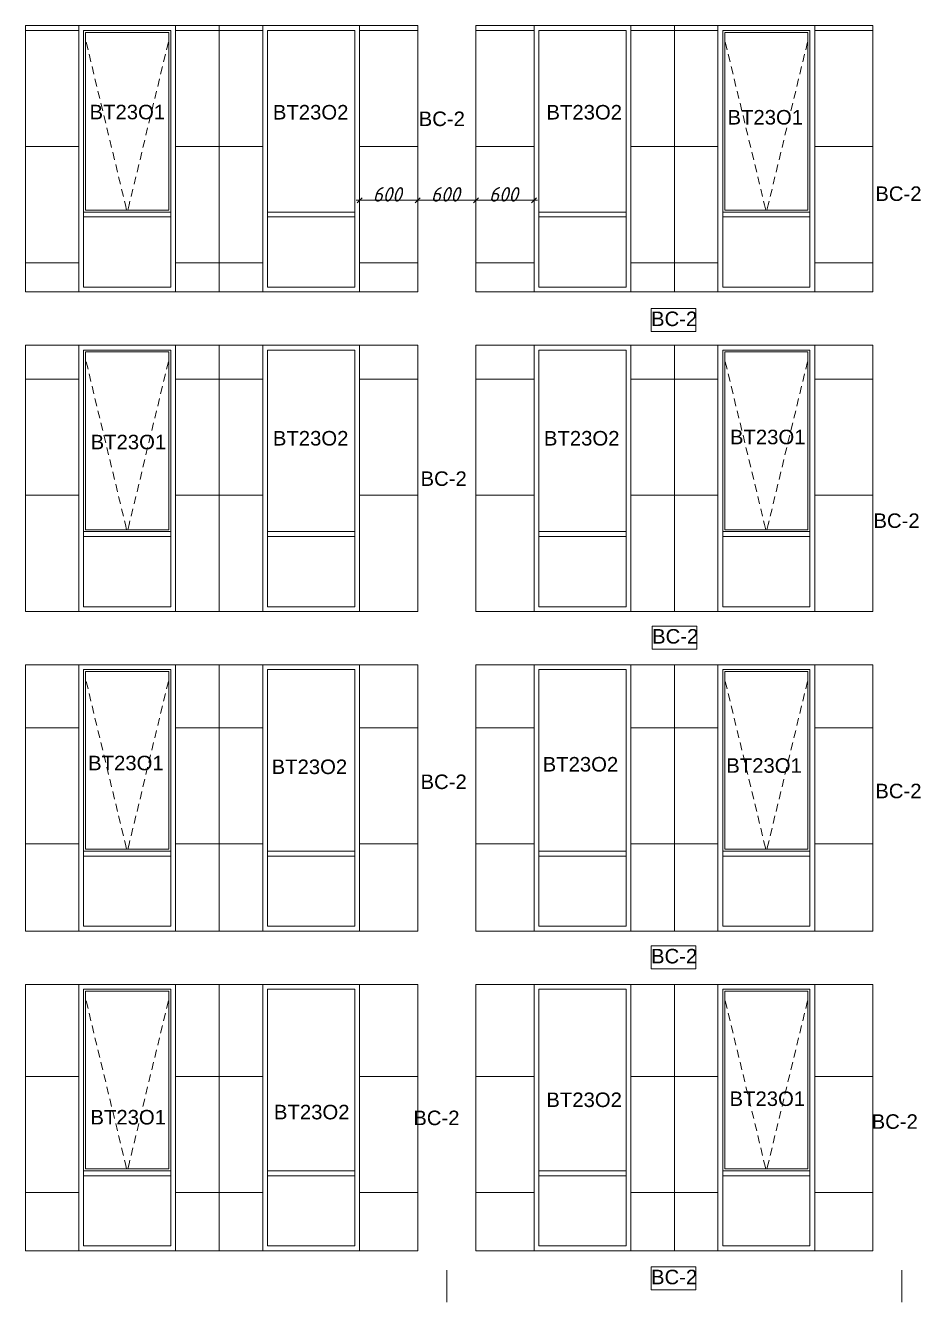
# Model space of a CAD drawing. Header units: millimetres. Extents: x 1499747 to 4230374, y -28481 to 441852.
# Drawn here: x 2544879 to 2554120, y 294569 to 307762 of the extents above; entities that cross this region are included whole.
import ezdxf
from ezdxf.xclip import XClip

# ---------------------------------------------------------------- set-up
doc = ezdxf.new("R2010")
doc.units = ezdxf.units.MM
doc.header["$MEASUREMENT"] = 0
doc.header["$XCLIPFRAME"] = 0
doc.set_wipeout_variables(frame=1)
doc.linetypes.add('Wipeout_Contour', pattern=[1000, 0, -1000])
doc.linetypes.add('Штрихпунктирная', pattern=[670.277762, 352.777767, -176.388884, 0, -141.111112])
for name, color, linetype, lineweight in [('1 Фасад_42_2D - Общий_Ном._пера__1_Ном._пера__7', 7, 'Continuous', 18), ('1 Фасад_42_2D - Общий_Ном._пера__20_Ном._пера__1', 1, 'Continuous', 18), ('1 Фасад_42_Витражные окна_Ном._пера__1_Ном._пера__7', 7, 'Continuous', 18), ('1 Фасад_42_Витражные окна_Ном._пера__20_Ном._пера__1', 1, 'Continuous', 18), ('1 Фасад_42_Витражные окна_Ном._пера__92_Ном._пера__233', 233, 'Continuous', 18), ('1 Фасад_42_Выступы_Ном._пера__1_Ном._пера__7', 7, 'Continuous', 18), ('1 Фасад_42_Отделка керамика_Ном._пера__1_Ном._пера__7', 7, 'Continuous', 18), ('1 Фасад_42_Сетка кладки_Ном._пера__20_Ном._пера__1', 1, 'Continuous', 18), ('1 Фасад_42_Сетка кладки_Ном._пера__62_Ном._пера__253', 252, 'Continuous', 18), ('1 Фасад_42_Элемент Модели - Оси_Ном._пера__2_Ном._пера__8', 8, 'Continuous', 18), ('Кабель 2х6 mm', 150, 'Continuous', 30)]:
    doc.layers.add(name, color=color, linetype=linetype, lineweight=lineweight)
doc.layers.add('1 Фасад_42_2D - Общий_Ном._пера__20', color=7, linetype='Continuous')
doc.styles.add('СГЕНЕРИР_СТИЛЬ_1', font='')
doc.styles.add('СГЕНЕРИР_СТИЛЬ_2', font='arial.ttf')
doc.styles.get('СГЕНЕРИР_СТИЛЬ_1').set_extended_font_data('GOST Common', italic=True)

# ---------------------------------------------------------------- blocks, each defined once
blk = doc.blocks.new('Чертеж_5_42', base_point=(1557140, 9891))
at = {"layer": '1 Фасад_42_Витражные окна_Ном._пера__1_Ном._пера__7', "color": 252, "linetype": 'Continuous', "true_color": 0x939598}
for p, q in [((1539290, 32391), (1539290, 32691)), ((1539290, 32691), (1539740, 32691)), ((1539310, 32671), (1539310, 30836)), ((1540170, 32671), (1539310, 32671)), ((1539740, 32691), (1540190, 32691)), ((1540170, 30836), (1540170, 32671)), ((1540190, 32391), (1540190, 32691)), ((1541190, 32391), (1541190, 32691)), ((1541190, 32691), (1541640, 32691)), ((1541640, 32691), (1542090, 32691)), ((1542090, 32391), (1542090, 32691)), ((1543991, 32391), (1543991, 32691)), ((1543991, 32691), (1544441, 32691)), ((1544441, 32691), (1544891, 32691)), ((1544891, 32391), (1544891, 32691)), ((1545890, 32391), (1545890, 32691)), ((1545890, 32691), (1546340, 32691)), ((1545910, 32671), (1545910, 30836)), ((1546770, 32671), (1545910, 32671)), ((1546340, 32691), (1546790, 32691)), ((1546770, 30836), (1546770, 32671)), ((1546790, 32391), (1546790, 32691)), ((1539290, 30991), (1539290, 32391)), ((1540190, 30991), (1540190, 32391)), ((1541190, 30991), (1541190, 32391)), ((1542090, 30991), (1542090, 32391)), ((1543991, 30991), (1543991, 32391)), ((1544891, 30991), (1544891, 32391)), ((1545890, 30991), (1545890, 32391)), ((1546790, 30991), (1546790, 32391)), ((1539290, 30816), (1539290, 30991)), ((1540190, 30816), (1540190, 30991)), ((1541190, 30816), (1541190, 30991)), ((1542090, 30816), (1542090, 30991)), ((1543991, 30816), (1543991, 30991)), ((1544891, 30816), (1544891, 30991)), ((1545890, 30816), (1545890, 30991)), ((1546790, 30816), (1546790, 30991)), ((1539290, 30791), (1539290, 30816)), ((1539740, 30816), (1539290, 30816)), ((1539290, 30766), (1539290, 30791)), ((1539290, 30041), (1539290, 30766)), ((1539740, 30766), (1539290, 30766)), ((1539310, 30836), (1540170, 30836)), ((1540190, 30816), (1539740, 30816)), ((1540190, 30766), (1539740, 30766)), ((1540190, 30791), (1540190, 30816)), ((1540190, 30766), (1540190, 30791)), ((1540190, 30041), (1540190, 30766)), ((1541190, 30791), (1541190, 30816)), ((1541640, 30816), (1541190, 30816)), ((1541190, 30766), (1541190, 30791)), ((1541190, 30041), (1541190, 30766)), ((1541640, 30766), (1541190, 30766)), ((1542090, 30816), (1541640, 30816)), ((1542090, 30766), (1541640, 30766)), ((1542090, 30791), (1542090, 30816)), ((1542090, 30766), (1542090, 30791)), ((1542090, 30041), (1542090, 30766)), ((1543991, 30791), (1543991, 30816)), ((1544441, 30816), (1543991, 30816)), ((1543991, 30766), (1543991, 30791)), ((1543991, 30041), (1543991, 30766)), ((1544441, 30766), (1543991, 30766)), ((1544891, 30816), (1544441, 30816)), ((1544891, 30766), (1544441, 30766)), ((1544891, 30791), (1544891, 30816)), ((1544891, 30766), (1544891, 30791)), ((1544891, 30041), (1544891, 30766)), ((1545890, 30791), (1545890, 30816)), ((1546340, 30816), (1545890, 30816)), ((1545890, 30766), (1545890, 30791)), ((1545890, 30041), (1545890, 30766)), ((1546340, 30766), (1545890, 30766)), ((1545910, 30836), (1546770, 30836)), ((1546790, 30816), (1546340, 30816)), ((1546790, 30766), (1546340, 30766)), ((1546790, 30791), (1546790, 30816)), ((1546790, 30766), (1546790, 30791)), ((1546790, 30041), (1546790, 30766)), ((1539740, 30041), (1539290, 30041)), ((1540190, 30041), (1539740, 30041)), ((1541640, 30041), (1541190, 30041)), ((1542090, 30041), (1541640, 30041)), ((1544441, 30041), (1543991, 30041)), ((1544891, 30041), (1544441, 30041)), ((1546340, 30041), (1545890, 30041)), ((1546790, 30041), (1546340, 30041)), ((1539290, 29091), (1539290, 29391)), ((1539290, 29391), (1539740, 29391)), ((1539310, 29371), (1539310, 27536)), ((1540170, 29371), (1539310, 29371)), ((1539740, 29391), (1540190, 29391)), ((1540170, 27536), (1540170, 29371)), ((1540190, 29091), (1540190, 29391)), ((1541190, 29091), (1541190, 29391)), ((1541190, 29391), (1541640, 29391)), ((1541640, 29391), (1542090, 29391)), ((1542090, 29091), (1542090, 29391)), ((1543991, 29091), (1543991, 29391)), ((1543991, 29391), (1544441, 29391)), ((1544441, 29391), (1544891, 29391)), ((1544891, 29091), (1544891, 29391)), ((1545890, 29091), (1545890, 29391)), ((1545890, 29391), (1546340, 29391)), ((1545910, 29371), (1545910, 27536)), ((1546770, 29371), (1545910, 29371)), ((1546340, 29391), (1546790, 29391)), ((1546770, 27536), (1546770, 29371)), ((1546790, 29091), (1546790, 29391)), ((1539290, 27691), (1539290, 29091)), ((1540190, 27691), (1540190, 29091)), ((1541190, 27691), (1541190, 29091)), ((1542090, 27691), (1542090, 29091)), ((1543991, 27691), (1543991, 29091)), ((1544891, 27691), (1544891, 29091)), ((1545890, 27691), (1545890, 29091)), ((1546790, 27691), (1546790, 29091)), ((1539290, 27516), (1539290, 27691)), ((1540190, 27516), (1540190, 27691)), ((1541190, 27516), (1541190, 27691)), ((1542090, 27516), (1542090, 27691)), ((1543991, 27516), (1543991, 27691)), ((1544891, 27516), (1544891, 27691)), ((1545890, 27516), (1545890, 27691)), ((1546790, 27516), (1546790, 27691)), ((1539290, 27491), (1539290, 27516)), ((1539740, 27516), (1539290, 27516)), ((1539290, 27466), (1539290, 27491)), ((1539290, 26741), (1539290, 27466)), ((1539740, 27466), (1539290, 27466)), ((1539310, 27536), (1540170, 27536)), ((1540190, 27516), (1539740, 27516)), ((1540190, 27466), (1539740, 27466)), ((1540190, 27491), (1540190, 27516)), ((1540190, 27466), (1540190, 27491)), ((1540190, 26741), (1540190, 27466)), ((1541190, 27491), (1541190, 27516)), ((1541640, 27516), (1541190, 27516)), ((1541190, 27466), (1541190, 27491)), ((1541190, 26741), (1541190, 27466)), ((1541640, 27466), (1541190, 27466)), ((1542090, 27516), (1541640, 27516)), ((1542090, 27466), (1541640, 27466)), ((1542090, 27491), (1542090, 27516)), ((1542090, 27466), (1542090, 27491)), ((1542090, 26741), (1542090, 27466)), ((1543991, 27491), (1543991, 27516)), ((1544441, 27516), (1543991, 27516)), ((1543991, 27466), (1543991, 27491)), ((1543991, 26741), (1543991, 27466)), ((1544441, 27466), (1543991, 27466)), ((1544891, 27516), (1544441, 27516)), ((1544891, 27466), (1544441, 27466)), ((1544891, 27491), (1544891, 27516)), ((1544891, 27466), (1544891, 27491)), ((1544891, 26741), (1544891, 27466)), ((1545890, 27491), (1545890, 27516)), ((1546340, 27516), (1545890, 27516)), ((1545890, 27466), (1545890, 27491)), ((1545890, 26741), (1545890, 27466)), ((1546340, 27466), (1545890, 27466)), ((1545910, 27536), (1546770, 27536)), ((1546790, 27516), (1546340, 27516)), ((1546790, 27466), (1546340, 27466)), ((1546790, 27491), (1546790, 27516)), ((1546790, 27466), (1546790, 27491)), ((1546790, 26741), (1546790, 27466)), ((1539740, 26741), (1539290, 26741)), ((1540190, 26741), (1539740, 26741)), ((1541640, 26741), (1541190, 26741)), ((1542090, 26741), (1541640, 26741)), ((1544441, 26741), (1543991, 26741)), ((1544891, 26741), (1544441, 26741)), ((1546340, 26741), (1545890, 26741)), ((1546790, 26741), (1546340, 26741)), ((1539290, 25791), (1539290, 26091)), ((1539290, 26091), (1539740, 26091)), ((1539310, 26071), (1539310, 24236)), ((1540170, 26071), (1539310, 26071)), ((1539740, 26091), (1540190, 26091)), ((1540170, 24236), (1540170, 26071)), ((1540190, 25791), (1540190, 26091)), ((1541190, 25791), (1541190, 26091)), ((1541190, 26091), (1541640, 26091)), ((1541640, 26091), (1542090, 26091)), ((1542090, 25791), (1542090, 26091)), ((1543991, 25791), (1543991, 26091)), ((1543991, 26091), (1544441, 26091)), ((1544441, 26091), (1544891, 26091)), ((1544891, 25791), (1544891, 26091)), ((1545890, 25791), (1545890, 26091)), ((1545890, 26091), (1546340, 26091)), ((1545910, 26071), (1545910, 24236)), ((1546770, 26071), (1545910, 26071)), ((1546340, 26091), (1546790, 26091)), ((1546770, 24236), (1546770, 26071)), ((1546790, 25791), (1546790, 26091)), ((1539290, 24391), (1539290, 25791)), ((1540190, 24391), (1540190, 25791)), ((1541190, 24391), (1541190, 25791)), ((1542090, 24391), (1542090, 25791)), ((1543991, 24391), (1543991, 25791)), ((1544891, 24391), (1544891, 25791)), ((1545890, 24391), (1545890, 25791)), ((1546790, 24391), (1546790, 25791)), ((1539290, 24216), (1539290, 24391)), ((1540190, 24216), (1540190, 24391)), ((1541190, 24216), (1541190, 24391)), ((1542090, 24216), (1542090, 24391)), ((1543991, 24216), (1543991, 24391)), ((1544891, 24216), (1544891, 24391)), ((1545890, 24216), (1545890, 24391)), ((1546790, 24216), (1546790, 24391)), ((1539290, 24191), (1539290, 24216)), ((1539740, 24216), (1539290, 24216)), ((1539290, 24166), (1539290, 24191)), ((1539290, 23441), (1539290, 24166)), ((1539740, 24166), (1539290, 24166)), ((1539310, 24236), (1540170, 24236)), ((1540190, 24216), (1539740, 24216)), ((1540190, 24166), (1539740, 24166)), ((1540190, 24191), (1540190, 24216)), ((1540190, 24166), (1540190, 24191)), ((1540190, 23441), (1540190, 24166)), ((1541190, 24191), (1541190, 24216)), ((1541640, 24216), (1541190, 24216)), ((1541190, 24166), (1541190, 24191)), ((1541190, 23441), (1541190, 24166)), ((1541640, 24166), (1541190, 24166)), ((1542090, 24216), (1541640, 24216)), ((1542090, 24166), (1541640, 24166)), ((1542090, 24191), (1542090, 24216)), ((1542090, 24166), (1542090, 24191)), ((1542090, 23441), (1542090, 24166)), ((1543991, 24191), (1543991, 24216)), ((1544441, 24216), (1543991, 24216)), ((1543991, 24166), (1543991, 24191)), ((1543991, 23441), (1543991, 24166)), ((1544441, 24166), (1543991, 24166)), ((1544891, 24216), (1544441, 24216)), ((1544891, 24166), (1544441, 24166)), ((1544891, 24191), (1544891, 24216)), ((1544891, 24166), (1544891, 24191)), ((1544891, 23441), (1544891, 24166)), ((1545890, 24191), (1545890, 24216)), ((1546340, 24216), (1545890, 24216)), ((1545890, 24166), (1545890, 24191)), ((1545890, 23441), (1545890, 24166)), ((1546340, 24166), (1545890, 24166)), ((1545910, 24236), (1546770, 24236)), ((1546790, 24216), (1546340, 24216)), ((1546790, 24166), (1546340, 24166)), ((1546790, 24191), (1546790, 24216)), ((1546790, 24166), (1546790, 24191)), ((1546790, 23441), (1546790, 24166)), ((1539740, 23441), (1539290, 23441)), ((1540190, 23441), (1539740, 23441)), ((1541640, 23441), (1541190, 23441)), ((1542090, 23441), (1541640, 23441)), ((1544441, 23441), (1543991, 23441)), ((1544891, 23441), (1544441, 23441)), ((1546340, 23441), (1545890, 23441)), ((1546790, 23441), (1546340, 23441)), ((1539290, 22491), (1539290, 22791)), ((1539290, 22791), (1539740, 22791)), ((1539310, 22771), (1539310, 20936)), ((1540170, 22771), (1539310, 22771)), ((1539740, 22791), (1540190, 22791)), ((1540170, 20936), (1540170, 22771)), ((1540190, 22491), (1540190, 22791)), ((1541190, 22491), (1541190, 22791)), ((1541190, 22791), (1541640, 22791)), ((1541640, 22791), (1542090, 22791)), ((1542090, 22491), (1542090, 22791)), ((1543991, 22491), (1543991, 22791)), ((1543991, 22791), (1544441, 22791)), ((1544441, 22791), (1544891, 22791)), ((1544891, 22491), (1544891, 22791)), ((1545890, 22491), (1545890, 22791)), ((1545890, 22791), (1546340, 22791)), ((1545910, 22771), (1545910, 20936)), ((1546770, 22771), (1545910, 22771)), ((1546340, 22791), (1546790, 22791)), ((1546770, 20936), (1546770, 22771)), ((1546790, 22491), (1546790, 22791)), ((1539290, 21091), (1539290, 22491)), ((1540190, 21091), (1540190, 22491)), ((1541190, 21091), (1541190, 22491)), ((1542090, 21091), (1542090, 22491)), ((1543991, 21091), (1543991, 22491)), ((1544891, 21091), (1544891, 22491)), ((1545890, 21091), (1545890, 22491)), ((1546790, 21091), (1546790, 22491)), ((1539290, 20916), (1539290, 21091)), ((1540190, 20916), (1540190, 21091)), ((1541190, 20916), (1541190, 21091)), ((1542090, 20916), (1542090, 21091)), ((1543991, 20916), (1543991, 21091)), ((1544891, 20916), (1544891, 21091)), ((1545890, 20916), (1545890, 21091)), ((1546790, 20916), (1546790, 21091)), ((1539290, 20891), (1539290, 20916)), ((1539740, 20916), (1539290, 20916)), ((1539290, 20866), (1539290, 20891)), ((1539290, 20141), (1539290, 20866)), ((1539740, 20866), (1539290, 20866)), ((1539310, 20936), (1540170, 20936)), ((1540190, 20916), (1539740, 20916)), ((1540190, 20866), (1539740, 20866)), ((1540190, 20891), (1540190, 20916)), ((1540190, 20866), (1540190, 20891)), ((1540190, 20141), (1540190, 20866)), ((1541190, 20891), (1541190, 20916)), ((1541640, 20916), (1541190, 20916)), ((1541190, 20866), (1541190, 20891)), ((1541190, 20141), (1541190, 20866)), ((1541640, 20866), (1541190, 20866)), ((1542090, 20916), (1541640, 20916)), ((1542090, 20866), (1541640, 20866)), ((1542090, 20891), (1542090, 20916)), ((1542090, 20866), (1542090, 20891)), ((1542090, 20141), (1542090, 20866)), ((1543991, 20891), (1543991, 20916)), ((1544441, 20916), (1543991, 20916)), ((1543991, 20866), (1543991, 20891)), ((1543991, 20141), (1543991, 20866)), ((1544441, 20866), (1543991, 20866)), ((1544891, 20916), (1544441, 20916)), ((1544891, 20866), (1544441, 20866)), ((1544891, 20891), (1544891, 20916)), ((1544891, 20866), (1544891, 20891)), ((1544891, 20141), (1544891, 20866)), ((1545890, 20891), (1545890, 20916)), ((1546340, 20916), (1545890, 20916)), ((1545890, 20866), (1545890, 20891)), ((1545890, 20141), (1545890, 20866)), ((1546340, 20866), (1545890, 20866)), ((1545910, 20936), (1546770, 20936)), ((1546790, 20916), (1546340, 20916)), ((1546790, 20866), (1546340, 20866)), ((1546790, 20891), (1546790, 20916)), ((1546790, 20866), (1546790, 20891)), ((1546790, 20141), (1546790, 20866)), ((1539740, 20141), (1539290, 20141)), ((1540190, 20141), (1539740, 20141)), ((1541640, 20141), (1541190, 20141)), ((1542090, 20141), (1541640, 20141)), ((1544441, 20141), (1543991, 20141)), ((1544891, 20141), (1544441, 20141)), ((1546340, 20141), (1545890, 20141)), ((1546790, 20141), (1546340, 20141))]:
    blk.add_line(p, q, dxfattribs=at)
at = {"layer": '1 Фасад_42_Витражные окна_Ном._пера__92_Ном._пера__233', "color": 252, "linetype": 'Continuous', "true_color": 0x939598}
for p, q in [((1539316, 32570), (1539335, 32492)), ((1540165, 32570), (1540146, 32492)), ((1545916, 32570), (1545935, 32492)), ((1546765, 32570), (1546746, 32492)), ((1539346, 32444), (1539365, 32366)), ((1540134, 32444), (1540116, 32366)), ((1545946, 32444), (1545965, 32366)), ((1546734, 32444), (1546715, 32366)), ((1539377, 32317), (1539396, 32239)), ((1540104, 32317), (1540085, 32239)), ((1545977, 32317), (1545996, 32239)), ((1546704, 32317), (1546685, 32239)), ((1539407, 32191), (1539426, 32113)), ((1539438, 32064), (1539457, 31987)), ((1540043, 32064), (1540024, 31987)), ((1540073, 32191), (1540055, 32113)), ((1546007, 32191), (1546026, 32113)), ((1546038, 32064), (1546057, 31987)), ((1546643, 32064), (1546624, 31987)), ((1546673, 32191), (1546654, 32113)), ((1539468, 31938), (1539487, 31860)), ((1540012, 31938), (1539994, 31860)), ((1546068, 31938), (1546087, 31860)), ((1546612, 31938), (1546593, 31860)), ((1539499, 31812), (1539518, 31734)), ((1539982, 31812), (1539963, 31734)), ((1546099, 31812), (1546118, 31734)), ((1546582, 31812), (1546563, 31734)), ((1539529, 31685), (1539548, 31608)), ((1539951, 31685), (1539933, 31608)), ((1546129, 31685), (1546148, 31608)), ((1546551, 31685), (1546532, 31608)), ((1539560, 31559), (1539579, 31481)), ((1539921, 31559), (1539902, 31481)), ((1546160, 31559), (1546179, 31481)), ((1546521, 31559), (1546502, 31481)), ((1539590, 31433), (1539609, 31355)), ((1539890, 31433), (1539872, 31355)), ((1546190, 31433), (1546209, 31355)), ((1546490, 31433), (1546471, 31355)), ((1539621, 31306), (1539640, 31228)), ((1539860, 31306), (1539841, 31228)), ((1546221, 31306), (1546240, 31228)), ((1546460, 31306), (1546441, 31228)), ((1539651, 31180), (1539670, 31102)), ((1539829, 31180), (1539811, 31102)), ((1546251, 31180), (1546270, 31102)), ((1546429, 31180), (1546410, 31102)), ((1539682, 31053), (1539701, 30976)), ((1539799, 31053), (1539780, 30976)), ((1546282, 31053), (1546301, 30976)), ((1546399, 31053), (1546380, 30976)), ((1539712, 30927), (1539722, 30889)), ((1539722, 30889), (1539734, 30836)), ((1539759, 30889), (1539746, 30836)), ((1539768, 30927), (1539759, 30889)), ((1546312, 30927), (1546322, 30889)), ((1546322, 30889), (1546334, 30836)), ((1546359, 30889), (1546346, 30836)), ((1546368, 30927), (1546359, 30889)), ((1539316, 29270), (1539335, 29192)), ((1540165, 29270), (1540146, 29192)), ((1545916, 29270), (1545935, 29192)), ((1546765, 29270), (1546746, 29192)), ((1539346, 29144), (1539365, 29066)), ((1540134, 29144), (1540116, 29066)), ((1545946, 29144), (1545965, 29066)), ((1546734, 29144), (1546715, 29066)), ((1539377, 29017), (1539396, 28939)), ((1540104, 29017), (1540085, 28939)), ((1545977, 29017), (1545996, 28939)), ((1546704, 29017), (1546685, 28939)), ((1539407, 28891), (1539426, 28813)), ((1539438, 28764), (1539457, 28687)), ((1540043, 28764), (1540024, 28687)), ((1540073, 28891), (1540055, 28813)), ((1546007, 28891), (1546026, 28813)), ((1546038, 28764), (1546057, 28687)), ((1546643, 28764), (1546624, 28687)), ((1546673, 28891), (1546654, 28813)), ((1539468, 28638), (1539487, 28560)), ((1540012, 28638), (1539994, 28560)), ((1546068, 28638), (1546087, 28560)), ((1546612, 28638), (1546593, 28560)), ((1539499, 28512), (1539518, 28434)), ((1539982, 28512), (1539963, 28434)), ((1546099, 28512), (1546118, 28434)), ((1546582, 28512), (1546563, 28434)), ((1539529, 28385), (1539548, 28308)), ((1539951, 28385), (1539933, 28308)), ((1546129, 28385), (1546148, 28308)), ((1546551, 28385), (1546532, 28308)), ((1539560, 28259), (1539579, 28181)), ((1539921, 28259), (1539902, 28181)), ((1546160, 28259), (1546179, 28181)), ((1546521, 28259), (1546502, 28181)), ((1539590, 28133), (1539609, 28055)), ((1539890, 28133), (1539872, 28055)), ((1546190, 28133), (1546209, 28055)), ((1546490, 28133), (1546471, 28055)), ((1539621, 28006), (1539640, 27928)), ((1539860, 28006), (1539841, 27928)), ((1546221, 28006), (1546240, 27928)), ((1546460, 28006), (1546441, 27928)), ((1539651, 27880), (1539670, 27802)), ((1539829, 27880), (1539811, 27802)), ((1546251, 27880), (1546270, 27802)), ((1546429, 27880), (1546410, 27802)), ((1539682, 27753), (1539701, 27676)), ((1539799, 27753), (1539780, 27676)), ((1546282, 27753), (1546301, 27676)), ((1546399, 27753), (1546380, 27676)), ((1539712, 27627), (1539722, 27589)), ((1539722, 27589), (1539734, 27536)), ((1539759, 27589), (1539746, 27536)), ((1539768, 27627), (1539759, 27589)), ((1546312, 27627), (1546322, 27589)), ((1546322, 27589), (1546334, 27536)), ((1546359, 27589), (1546346, 27536)), ((1546368, 27627), (1546359, 27589)), ((1539316, 25970), (1539335, 25892)), ((1540165, 25970), (1540146, 25892)), ((1545916, 25970), (1545935, 25892)), ((1546765, 25970), (1546746, 25892)), ((1539346, 25844), (1539365, 25766)), ((1540134, 25844), (1540116, 25766)), ((1545946, 25844), (1545965, 25766)), ((1546734, 25844), (1546715, 25766)), ((1539377, 25717), (1539396, 25639)), ((1540104, 25717), (1540085, 25639)), ((1545977, 25717), (1545996, 25639)), ((1546704, 25717), (1546685, 25639)), ((1539407, 25591), (1539426, 25513)), ((1539438, 25464), (1539457, 25387)), ((1540043, 25464), (1540024, 25387)), ((1540073, 25591), (1540055, 25513)), ((1546007, 25591), (1546026, 25513)), ((1546038, 25464), (1546057, 25387)), ((1546643, 25464), (1546624, 25387)), ((1546673, 25591), (1546654, 25513)), ((1539468, 25338), (1539487, 25260)), ((1540012, 25338), (1539994, 25260)), ((1546068, 25338), (1546087, 25260)), ((1546612, 25338), (1546593, 25260)), ((1539499, 25212), (1539518, 25134)), ((1539982, 25212), (1539963, 25134)), ((1546099, 25212), (1546118, 25134)), ((1546582, 25212), (1546563, 25134)), ((1539529, 25085), (1539548, 25008)), ((1539951, 25085), (1539933, 25008)), ((1546129, 25085), (1546148, 25008)), ((1546551, 25085), (1546532, 25008)), ((1539560, 24959), (1539579, 24881)), ((1539921, 24959), (1539902, 24881)), ((1546160, 24959), (1546179, 24881)), ((1546521, 24959), (1546502, 24881)), ((1539590, 24833), (1539609, 24755)), ((1539890, 24833), (1539872, 24755)), ((1546190, 24833), (1546209, 24755)), ((1546490, 24833), (1546471, 24755)), ((1539621, 24706), (1539640, 24628)), ((1539860, 24706), (1539841, 24628)), ((1546221, 24706), (1546240, 24628)), ((1546460, 24706), (1546441, 24628)), ((1539651, 24580), (1539670, 24502)), ((1539829, 24580), (1539811, 24502)), ((1546251, 24580), (1546270, 24502)), ((1546429, 24580), (1546410, 24502)), ((1539682, 24453), (1539701, 24376)), ((1539799, 24453), (1539780, 24376)), ((1546282, 24453), (1546301, 24376)), ((1546399, 24453), (1546380, 24376)), ((1539712, 24327), (1539722, 24289)), ((1539722, 24289), (1539734, 24236)), ((1539759, 24289), (1539746, 24236)), ((1539768, 24327), (1539759, 24289)), ((1546312, 24327), (1546322, 24289)), ((1546322, 24289), (1546334, 24236)), ((1546359, 24289), (1546346, 24236)), ((1546368, 24327), (1546359, 24289)), ((1539316, 22670), (1539335, 22592)), ((1540165, 22670), (1540146, 22592)), ((1545916, 22670), (1545935, 22592)), ((1546765, 22670), (1546746, 22592)), ((1539346, 22544), (1539365, 22466)), ((1540134, 22544), (1540116, 22466)), ((1545946, 22544), (1545965, 22466)), ((1546734, 22544), (1546715, 22466)), ((1539377, 22417), (1539396, 22339)), ((1540104, 22417), (1540085, 22339)), ((1545977, 22417), (1545996, 22339)), ((1546704, 22417), (1546685, 22339)), ((1539407, 22291), (1539426, 22213)), ((1540073, 22291), (1540055, 22213)), ((1546007, 22291), (1546026, 22213)), ((1546673, 22291), (1546654, 22213)), ((1539438, 22164), (1539457, 22087)), ((1539468, 22038), (1539487, 21960)), ((1540012, 22038), (1539994, 21960)), ((1540043, 22164), (1540024, 22087)), ((1546038, 22164), (1546057, 22087)), ((1546068, 22038), (1546087, 21960)), ((1546612, 22038), (1546593, 21960)), ((1546643, 22164), (1546624, 22087)), ((1539499, 21912), (1539518, 21834)), ((1539982, 21912), (1539963, 21834)), ((1546099, 21912), (1546118, 21834)), ((1546582, 21912), (1546563, 21834)), ((1539529, 21785), (1539548, 21708)), ((1539951, 21785), (1539933, 21708)), ((1546129, 21785), (1546148, 21708)), ((1546551, 21785), (1546532, 21708)), ((1539560, 21659), (1539579, 21581)), ((1539921, 21659), (1539902, 21581)), ((1546160, 21659), (1546179, 21581)), ((1546521, 21659), (1546502, 21581)), ((1539590, 21533), (1539609, 21455)), ((1539890, 21533), (1539872, 21455)), ((1546190, 21533), (1546209, 21455)), ((1546490, 21533), (1546471, 21455)), ((1539621, 21406), (1539640, 21328)), ((1539860, 21406), (1539841, 21328)), ((1546221, 21406), (1546240, 21328)), ((1546460, 21406), (1546441, 21328)), ((1539651, 21280), (1539670, 21202)), ((1539829, 21280), (1539811, 21202)), ((1546251, 21280), (1546270, 21202)), ((1546429, 21280), (1546410, 21202)), ((1539682, 21153), (1539701, 21076)), ((1539799, 21153), (1539780, 21076)), ((1546282, 21153), (1546301, 21076)), ((1546399, 21153), (1546380, 21076)), ((1539712, 21027), (1539722, 20989)), ((1539722, 20989), (1539734, 20936)), ((1539759, 20989), (1539746, 20936)), ((1539768, 21027), (1539759, 20989)), ((1546312, 21027), (1546322, 20989)), ((1546322, 20989), (1546334, 20936)), ((1546359, 20989), (1546346, 20936)), ((1546368, 21027), (1546359, 20989))]:
    blk.add_line(p, q, dxfattribs=at)
at = {"layer": '1 Фасад_42_Выступы_Ном._пера__1_Ном._пера__7', "color": 252, "linetype": 'Continuous', "true_color": 0x939598}
for p, q in [((1538690, 29991), (1538690, 32741)), ((1538690, 32741), (1542740, 32741)), ((1542740, 29991), (1542740, 32741)), ((1543340, 29991), (1543340, 32741)), ((1543340, 32741), (1547440, 32741)), ((1547440, 29991), (1547440, 32741)), ((1538690, 29991), (1542740, 29991)), ((1543340, 29991), (1547440, 29991)), ((1538690, 26691), (1538690, 29441)), ((1538690, 29441), (1542740, 29441)), ((1542740, 26691), (1542740, 29441)), ((1543340, 26691), (1543340, 29441)), ((1543340, 29441), (1547440, 29441)), ((1547440, 26691), (1547440, 29441)), ((1538690, 26691), (1542740, 26691)), ((1543340, 26691), (1547440, 26691)), ((1538690, 23391), (1538690, 26141)), ((1538690, 26141), (1542740, 26141)), ((1542740, 23391), (1542740, 26141)), ((1543340, 23391), (1543340, 26141)), ((1543340, 26141), (1547440, 26141)), ((1547440, 23391), (1547440, 26141)), ((1538690, 23391), (1542740, 23391)), ((1543340, 23391), (1547440, 23391)), ((1538690, 20091), (1538690, 22841)), ((1538690, 22841), (1542740, 22841)), ((1542740, 20091), (1542740, 22841)), ((1543340, 20091), (1543340, 22841)), ((1543340, 22841), (1547440, 22841)), ((1547440, 20091), (1547440, 22841)), ((1538690, 20091), (1542740, 20091)), ((1543340, 20091), (1547440, 20091))]:
    blk.add_line(p, q, dxfattribs=at)
at = {"layer": '1 Фасад_42_Отделка керамика_Ном._пера__1_Ном._пера__7', "color": 252, "linetype": 'Continuous', "true_color": 0x939598}
for p, q in [((1544941, 32741), (1544941, 29991)), ((1545840, 29991), (1545840, 32741)), ((1546840, 32741), (1546840, 29991)), ((1544941, 29441), (1544941, 26691)), ((1545840, 26691), (1545840, 29441)), ((1546840, 29441), (1546840, 26691)), ((1544941, 26141), (1544941, 23391)), ((1545840, 23391), (1545840, 26141)), ((1546840, 26141), (1546840, 23391)), ((1544941, 22841), (1544941, 20091)), ((1545840, 20091), (1545840, 22841)), ((1546840, 22841), (1546840, 20091))]:
    blk.add_line(p, q, dxfattribs=at)
at = {"layer": '1 Фасад_42_Сетка кладки_Ном._пера__20_Ном._пера__1', "color": 252, "linetype": 'Continuous', "true_color": 0x939598}
for p, q in [((1542140, 30890), (1542140, 32441)), ((1542740, 30890), (1542740, 32441)), ((1542740, 30890), (1542740, 32441)), ((1543341, 30890), (1543341, 32441)), ((1543341, 30890), (1543341, 32441)), ((1543941, 30890), (1543941, 32441)), ((1542103, 30937), (1542140, 30937)), ((1542165, 30962), (1542115, 30912)), ((1542140, 30937), (1542740, 30937)), ((1542765, 30962), (1542715, 30912)), ((1542765, 30962), (1542715, 30912)), ((1542740, 30937), (1543341, 30937)), ((1543366, 30962), (1543316, 30912)), ((1543366, 30962), (1543316, 30912)), ((1543341, 30937), (1543941, 30937)), ((1543916, 30912), (1543966, 30962)), ((1543941, 30937), (1543978, 30937))]:
    blk.add_line(p, q, dxfattribs=at)
at = {"layer": '1 Фасад_42_Сетка кладки_Ном._пера__62_Ном._пера__253', "color": 252, "linetype": 'Continuous', "true_color": 0x939598}
for p, q in [((1539240, 32741), (1539240, 29991)), ((1540240, 32741), (1540240, 29991)), ((1540690, 32741), (1540690, 29991)), ((1541140, 32741), (1541140, 29991)), ((1542140, 32741), (1542140, 29991)), ((1542740, 32741), (1542740, 29991)), ((1543341, 32741), (1543341, 29991)), ((1543941, 32741), (1543941, 29991)), ((1545391, 32741), (1545391, 29991)), ((1546840, 32741), (1546840, 29991)), ((1547440, 32741), (1547440, 29991)), ((1538690, 32691), (1539240, 32691)), ((1540241, 32691), (1541140, 32691)), ((1541140, 32691), (1541141, 32691)), ((1542141, 32691), (1542740, 32691)), ((1543340, 32691), (1543940, 32691)), ((1544940, 32691), (1544941, 32691)), ((1544941, 32691), (1545840, 32691)), ((1546840, 32691), (1547440, 32691)), ((1538690, 31491), (1539240, 31491)), ((1540241, 31491), (1541140, 31491)), ((1541140, 31491), (1541141, 31491)), ((1542141, 31491), (1542740, 31491)), ((1543340, 31491), (1543940, 31491)), ((1544940, 31491), (1544941, 31491)), ((1544941, 31491), (1545840, 31491)), ((1546840, 31491), (1547440, 31491)), ((1538690, 30291), (1539240, 30291)), ((1540241, 30291), (1541140, 30291)), ((1541140, 30291), (1541141, 30291)), ((1542141, 30291), (1542740, 30291)), ((1543340, 30291), (1543940, 30291)), ((1544940, 30291), (1544941, 30291)), ((1544941, 30291), (1545840, 30291)), ((1546840, 30291), (1547440, 30291)), ((1539240, 29441), (1539240, 26691)), ((1540240, 29441), (1540240, 26691)), ((1540690, 29441), (1540690, 26691)), ((1541140, 29441), (1541140, 26691)), ((1542140, 29441), (1542140, 26691)), ((1542740, 29441), (1542740, 26691)), ((1543341, 29441), (1543341, 26691)), ((1543941, 29441), (1543941, 26691)), ((1545391, 29441), (1545391, 26691)), ((1546840, 29441), (1546840, 26691)), ((1547440, 29441), (1547440, 26691)), ((1538690, 29091), (1539240, 29091)), ((1540241, 29091), (1541140, 29091)), ((1541140, 29091), (1541141, 29091)), ((1542141, 29091), (1542740, 29091)), ((1543340, 29091), (1543940, 29091)), ((1544940, 29091), (1544941, 29091)), ((1544941, 29091), (1545840, 29091)), ((1546840, 29091), (1547440, 29091)), ((1538690, 27891), (1539240, 27891)), ((1540241, 27891), (1541140, 27891)), ((1541140, 27891), (1541141, 27891)), ((1542141, 27891), (1542740, 27891)), ((1543340, 27891), (1543940, 27891)), ((1544940, 27891), (1544941, 27891)), ((1544941, 27891), (1545840, 27891)), ((1546840, 27891), (1547440, 27891)), ((1539240, 26141), (1539240, 23391)), ((1540240, 26141), (1540240, 23391)), ((1540690, 26141), (1540690, 23391)), ((1541140, 26141), (1541140, 23391)), ((1542140, 26141), (1542140, 23391)), ((1542740, 26141), (1542740, 23391)), ((1543341, 26141), (1543341, 23391)), ((1543941, 26141), (1543941, 23391)), ((1545391, 26141), (1545391, 23391)), ((1546840, 26141), (1546840, 23391)), ((1547440, 26141), (1547440, 23391)), ((1538690, 25491), (1539240, 25491)), ((1540241, 25491), (1541140, 25491)), ((1541140, 25491), (1541141, 25491)), ((1542141, 25491), (1542740, 25491)), ((1543340, 25491), (1543940, 25491)), ((1544940, 25491), (1544941, 25491)), ((1544941, 25491), (1545840, 25491)), ((1546840, 25491), (1547440, 25491)), ((1538690, 24291), (1539240, 24291)), ((1540241, 24291), (1541140, 24291)), ((1541140, 24291), (1541141, 24291)), ((1542141, 24291), (1542740, 24291)), ((1543340, 24291), (1543940, 24291)), ((1544940, 24291), (1544941, 24291)), ((1544941, 24291), (1545840, 24291)), ((1546840, 24291), (1547440, 24291)), ((1539240, 22841), (1539240, 20091)), ((1540240, 22841), (1540240, 20091)), ((1540690, 22841), (1540690, 20091)), ((1541140, 22841), (1541140, 20091)), ((1542140, 22841), (1542140, 20091)), ((1542740, 22841), (1542740, 20091)), ((1543341, 22841), (1543341, 20091)), ((1543941, 22841), (1543941, 20091)), ((1545391, 22841), (1545391, 20091)), ((1546840, 22841), (1546840, 20091)), ((1547440, 22841), (1547440, 20091)), ((1538690, 21891), (1539240, 21891)), ((1540241, 21891), (1541140, 21891)), ((1541140, 21891), (1541141, 21891)), ((1542141, 21891), (1542740, 21891)), ((1543340, 21891), (1543940, 21891)), ((1544940, 21891), (1544941, 21891)), ((1544941, 21891), (1545840, 21891)), ((1546840, 21891), (1547440, 21891)), ((1538690, 20691), (1539240, 20691)), ((1540241, 20691), (1541140, 20691)), ((1541140, 20691), (1541141, 20691)), ((1542141, 20691), (1542740, 20691)), ((1543340, 20691), (1543940, 20691)), ((1544940, 20691), (1544941, 20691)), ((1544941, 20691), (1545840, 20691)), ((1546840, 20691), (1547440, 20691))]:
    blk.add_line(p, q, dxfattribs=at)
at = {"layer": '1 Фасад_42_Элемент Модели - Оси_Ном._пера__2_Ном._пера__8', "linetype": 'Штрихпунктирная'}
for p, q in [((1543040, 18891), (1543040, 19891)), ((1547740, 18891), (1547740, 19891))]:
    blk.add_line(p, q, dxfattribs=at)
at = {"layer": '1 Фасад_42_Витражные окна_Ном._пера__20_Ном._пера__1', "color": 252, "linetype": 'Continuous', "true_color": 0x939598, "char_height": 150, "attachment_point": 4, "style": 'СГЕНЕРИР_СТИЛЬ_2'}
for s, insert in [('\\A1;{\\pql;\\fArial|b0|i0|c204|p0;\\W1.000000;ВТ23О1}', (1539351, 31847)), ('\\A1;{\\pql;\\fArial|b0|i0|c204|p0;\\W1.000000;ВТ23О2}', (1541244, 31845)), ('\\A1;{\\pql;\\fArial|b0|i0|c204|p0;\\W1.000000;ВС-2}', (1542750, 31777)), ('\\A1;{\\pql;\\fArial|b0|i0|c204|p0;\\W1.000000;ВТ23О2}', (1544069, 31845)), ('\\A1;{\\pql;\\fArial|b0|i0|c204|p0;\\W1.000000;ВТ23О1}', (1545939, 31793)), ('\\A1;{\\pql;\\fArial|b0|i0|c204|p0;\\W1.000000;ВС-2}', (1547465, 31004)), ('\\A1;{\\pql;\\fArial|b0|i0|c204|p0;\\W1.000000;ВТ23О1}', (1539362, 28440)), ('\\A1;{\\pql;\\fArial|b0|i0|c204|p0;\\W1.000000;ВТ23О2}', (1541244, 28479)), ('\\A1;{\\pql;\\fArial|b0|i0|c204|p0;\\W1.000000;ВТ23О2}', (1544043, 28479)), ('\\A1;{\\pql;\\fArial|b0|i0|c204|p0;\\W1.000000;ВТ23О1}', (1545964, 28492)), ('\\A1;{\\pql;\\fArial|b0|i0|c204|p0;\\W1.000000;ВС-2}', (1542769, 28062)), ('\\A1;{\\pql;\\fArial|b0|i0|c204|p0;\\W1.000000;ВС-2}', (1547446, 27628)), ('\\A1;{\\pql;\\fArial|b0|i0|c204|p0;\\W1.000000;ВТ23О1}', (1539336, 25126)), ('\\A1;{\\pql;\\fArial|b0|i0|c204|p0;\\W1.000000;ВТ23О2}', (1541231, 25087)), ('\\A1;{\\pql;\\fArial|b0|i0|c204|p0;\\W1.000000;ВТ23О2}', (1544030, 25113)), ('\\A1;{\\pql;\\fArial|b0|i0|c204|p0;\\W1.000000;ВТ23О1}', (1545926, 25100)), ('\\A1;{\\pql;\\fArial|b0|i0|c204|p0;\\W1.000000;ВС-2}', (1542769, 24932)), ('\\A1;{\\pql;\\fArial|b0|i0|c204|p0;\\W1.000000;ВС-2}', (1547465, 24837)), ('\\A1;{\\pql;\\fArial|b0|i0|c204|p0;\\W1.000000;ВТ23О2}', (1544068, 21649)), ('\\A1;{\\pql;\\fArial|b0|i0|c204|p0;\\W1.000000;ВТ23О1}', (1545960, 21660)), ('\\A1;{\\pql;\\fArial|b0|i0|c204|p0;\\W1.000000;ВТ23О1}', (1539360, 21469)), ('\\A1;{\\pql;\\fArial|b0|i0|c204|p0;\\W1.000000;ВТ23О2}', (1541255, 21522)), ('\\A1;{\\pql;\\fArial|b0|i0|c204|p0;\\W1.000000;ВС-2}', (1542694, 21462)), ('\\A1;{\\pql;\\fArial|b0|i0|c204|p0;\\W1.000000;ВС-2}', (1547427, 21424))]:
    blk.add_mtext(s, dxfattribs=dict(at, insert=insert))
at = {"layer": '1 Фасад_42_Сетка кладки_Ном._пера__20_Ном._пера__1', "color": 252, "linetype": 'Continuous', "true_color": 0x939598, "char_height": 150, "attachment_point": 7, "style": 'СГЕНЕРИР_СТИЛЬ_1'}
for insert in [(1542275, 30923), (1542876, 30923), (1543476, 30923)]:
    blk.add_mtext('\\A1;{\\pql;\\fGOST Common|b0|i1|c204|p0;\\W1.000000;600}', dxfattribs=dict(at, insert=insert))
at = {"color": 252, "linetype": 'Wipeout_Contour', "ltscale": 6182660.72064588, "true_color": 0x939598}
blk.add_wipeout([(1545149, 29818), (1545149, 29583), (1545611, 29583), (1545611, 29818)], dxfattribs=at).dxf.layer = '1 Фасад_42_2D - Общий_Ном._пера__20'
at = {"color": 252, "linetype": 'Wipeout_Contour', "ltscale": 6182468.968105407, "true_color": 0x939598}
blk.add_wipeout([(1545160, 26540), (1545160, 26304), (1545622, 26304), (1545622, 26540)], dxfattribs=at).dxf.layer = '1 Фасад_42_2D - Общий_Ном._пера__20'
at = {"color": 252, "linetype": 'Wipeout_Contour', "ltscale": 6182210.972924549, "true_color": 0x939598}
blk.add_wipeout([(1545149, 23238), (1545149, 23003), (1545611, 23003), (1545611, 23238)], dxfattribs=at).dxf.layer = '1 Фасад_42_2D - Общий_Ном._пера__20'
at = {"color": 252, "linetype": 'Wipeout_Contour', "ltscale": 6182026.921251692, "true_color": 0x939598}
blk.add_wipeout([(1545149, 19925), (1545149, 19689), (1545611, 19689), (1545611, 19925)], dxfattribs=at).dxf.layer = '1 Фасад_42_2D - Общий_Ном._пера__20'
at = {"layer": '1 Фасад_42_2D - Общий_Ном._пера__1_Ном._пера__7', "color": 252, "linetype": 'Continuous', "true_color": 0x939598, "flags": 128}
for points in [[(1545149, 29818), (1545611, 29818), (1545611, 29583), (1545149, 29583)], [(1545160, 26540), (1545622, 26540), (1545622, 26304), (1545160, 26304)], [(1545149, 23238), (1545611, 23238), (1545611, 23003), (1545149, 23003)], [(1545149, 19925), (1545611, 19925), (1545611, 19689), (1545149, 19689)]]:
    blk.add_lwpolyline(points, close=True, dxfattribs=at)
at = {"layer": '1 Фасад_42_2D - Общий_Ном._пера__20_Ном._пера__1', "color": 252, "linetype": 'Continuous', "true_color": 0x939598}
for p, q in [((1545149, 29818), (1545149, 29583)), ((1545611, 29818), (1545149, 29818)), ((1545611, 29583), (1545611, 29818)), ((1545149, 29583), (1545611, 29583)), ((1545160, 26540), (1545160, 26304)), ((1545622, 26540), (1545160, 26540)), ((1545622, 26304), (1545622, 26540)), ((1545160, 26304), (1545622, 26304)), ((1545149, 23238), (1545149, 23003)), ((1545611, 23238), (1545149, 23238)), ((1545611, 23003), (1545611, 23238)), ((1545149, 23003), (1545611, 23003)), ((1545149, 19925), (1545149, 19689)), ((1545611, 19925), (1545149, 19925)), ((1545611, 19689), (1545611, 19925)), ((1545149, 19689), (1545611, 19689))]:
    blk.add_line(p, q, dxfattribs=at)
at = {"layer": '1 Фасад_42_2D - Общий_Ном._пера__20_Ном._пера__1', "color": 252, "linetype": 'Continuous', "true_color": 0x939598, "char_height": 150, "attachment_point": 4, "style": 'СГЕНЕРИР_СТИЛЬ_2'}
for insert in [(1545149, 29712), (1545160, 26434), (1545149, 23132), (1545149, 19819)]:
    blk.add_mtext('\\A1;{\\pql;\\fArial|b0|i0|c204|p0;\\W1.000000;ВС-2}', dxfattribs=dict(at, insert=insert))

msp = doc.modelspace()

# ---------------------------------------------------------------- block references
at = {"layer": 'Кабель 2х6 mm', "lineweight": 35}
ref = msp.add_blockref('Чертеж_5_42', (2563328.67685, 284912.32313), dxfattribs=at)
XClip(ref).set_block_clipping_path([(1496000, -1299.0576434789), (1580000, 60181.6414690267)])

doc.saveas('drawing.dxf')
